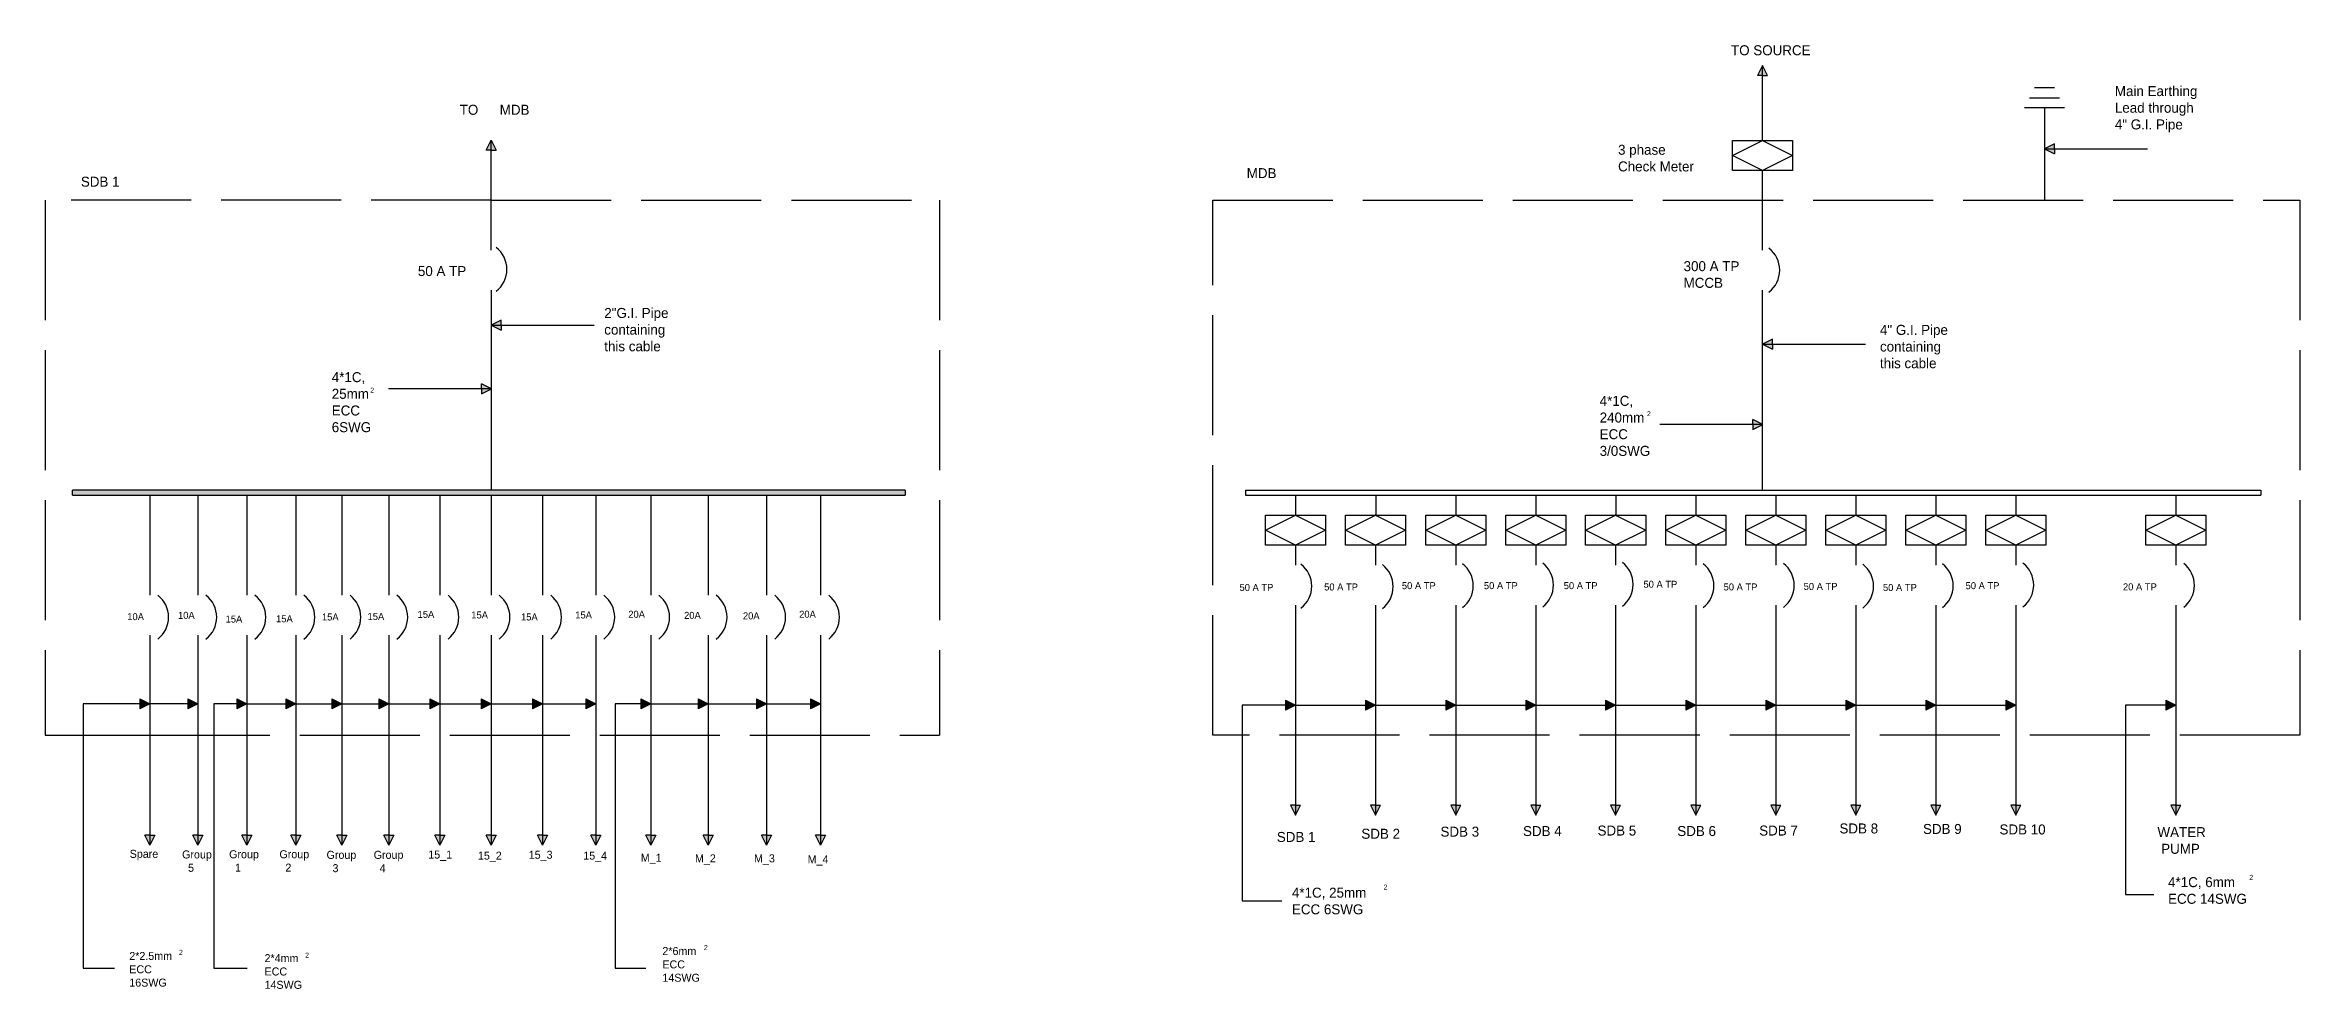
# Model space of a CAD drawing. Header units: inches. Extents: x 14 to 416, y -218 to 45.
# Drawn here: x 19.9 to 245.3, y -218.2 to -123.8 of the extents above; entities that cross this region are included whole.
import ezdxf

# ---------------------------------------------------------------- set-up
doc = ezdxf.new("R2010")
doc.units = ezdxf.units.IN
doc.header["$MEASUREMENT"] = 0
doc.linetypes.add('ACAD_ISO02W100', pattern=[15, 12, -3])

# ---------------------------------------------------------------- blocks, each defined once
blk = doc.blocks.new('Ground')
at = {"color": 7}
for p, q in [((-0.1, 0), (0.1, 0)), ((0.075, -0.05), (-0.075, -0.05)), ((-0.05, -0.1), (0.05, -0.1))]:
    blk.add_line(p, q, dxfattribs=at)

msp = doc.modelspace()

# ---------------------------------------------------------------- hatches: boundary and pattern name
at = {"true_color": 0x000000}
h = msp.add_hatch(color=18, dxfattribs=at)
h.paths.add_polyline_path([(191.61, -125.81), (191.11, -126.81), (191.61, -126.81)])
h.paths.add_polyline_path([(191.61, -125.81), (191.61, -126.81), (192.11, -126.81)])
h.paths.add_polyline_path([(220.8, -133.66), (219.8, -134.16), (219.8, -134.16), (220.8, -134.16)])
h.paths.add_polyline_path([(220.8, -134.16), (219.8, -134.16), (219.8, -134.16), (220.8, -134.66)])
h.paths.add_polyline_path([(192.62, -153.18), (191.62, -153.68), (191.62, -153.68), (192.62, -153.68)])
h.paths.add_polyline_path([(192.62, -153.68), (191.62, -153.68), (191.62, -153.68), (192.62, -154.18)])
h.paths.add_polyline_path([(190.63, -161.23), (190.63, -161.73), (191.62, -161.73), (191.62, -161.72)])
h.paths.add_polyline_path([(191.62, -161.74), (191.62, -161.73), (190.63, -161.73), (190.63, -162.23)])
h.paths.add_polyline_path([(144.94, -199.79), (144.44, -199.79), (144.94, -200.79)])
h.paths.add_polyline_path([(145.44, -199.79), (144.94, -199.79), (144.94, -200.79)])
h.paths.add_polyline_path([(152.93, -199.79), (152.43, -199.79), (152.93, -200.79)])
h.paths.add_polyline_path([(153.43, -199.79), (152.93, -199.79), (152.93, -200.79)])
h.paths.add_polyline_path([(160.94, -199.79), (160.44, -199.79), (160.94, -200.79)])
h.paths.add_polyline_path([(161.44, -199.79), (160.94, -199.79), (160.94, -200.79)])
h.paths.add_polyline_path([(168.94, -199.79), (168.44, -199.79), (168.94, -200.79)])
h.paths.add_polyline_path([(169.44, -199.79), (168.94, -199.79), (168.94, -200.79)])
h.paths.add_polyline_path([(176.93, -199.77), (176.43, -199.77), (176.93, -200.77)])
h.paths.add_polyline_path([(177.43, -199.77), (176.93, -199.77), (176.93, -200.77)])
h.paths.add_polyline_path([(184.93, -199.77), (184.43, -199.77), (184.93, -200.77)])
h.paths.add_polyline_path([(185.43, -199.77), (184.93, -199.77), (184.93, -200.77)])
h.paths.add_polyline_path([(192.94, -199.79), (192.44, -199.79), (192.94, -200.79)])
h.paths.add_polyline_path([(193.44, -199.79), (192.94, -199.79), (192.94, -200.79)])
h.paths.add_polyline_path([(200.94, -199.78), (200.44, -199.78), (200.94, -200.78)])
h.paths.add_polyline_path([(201.44, -199.78), (200.94, -199.78), (200.94, -200.78)])
h.paths.add_polyline_path([(208.94, -199.79), (208.44, -199.79), (208.94, -200.79)])
h.paths.add_polyline_path([(209.44, -199.79), (208.94, -199.79), (208.94, -200.79)])
h.paths.add_polyline_path([(216.93, -199.79), (216.43, -199.79), (216.93, -200.79)])
h.paths.add_polyline_path([(217.43, -199.79), (216.93, -199.79), (216.93, -200.79)])
h.paths.add_polyline_path([(232.94, -199.78), (232.44, -199.78), (232.94, -200.78)])
h.paths.add_polyline_path([(233.44, -199.78), (232.94, -199.78), (232.94, -200.78)])
h = msp.add_hatch(color=18, dxfattribs=at)
h.paths.add_polyline_path([(64.53, -133.29), (64.03, -134.29), (64.53, -134.29)])
h.paths.add_polyline_path([(64.53, -133.29), (64.53, -134.29), (65.03, -134.29)])
h.paths.add_polyline_path([(65.53, -151.27), (64.53, -151.77), (65.53, -151.77)])
h.paths.add_polyline_path([(65.53, -151.77), (64.53, -151.77), (65.53, -152.27)])
h.paths.add_polyline_path([(63.55, -157.64), (63.55, -158.14), (64.53, -158.14), (64.53, -158.14)])
h.paths.add_polyline_path([(64.53, -158.15), (64.53, -158.14), (63.55, -158.14), (63.55, -158.64)])
h.paths.add_polyline_path([(105.9, -168.29), (22.68, -168.29), (22.68, -168.79), (105.9, -168.79)])
h.paths.add_polyline_path([(30.89, -202.79), (30.39, -202.79), (30.39, -203.79)])
h.paths.add_polyline_path([(30.39, -202.79), (29.89, -202.79), (30.39, -203.79)])
h.paths.add_polyline_path([(35.2, -202.79), (34.7, -202.79), (35.2, -203.79)])
h.paths.add_polyline_path([(35.7, -202.79), (35.2, -202.79), (35.2, -203.79)])
h.paths.add_polyline_path([(40.1, -202.79), (39.6, -202.79), (40.1, -203.79)])
h.paths.add_polyline_path([(40.6, -202.79), (40.1, -202.79), (40.1, -203.79)])
h.paths.add_polyline_path([(45, -202.79), (44.5, -202.79), (45, -203.79)])
h.paths.add_polyline_path([(45.5, -202.79), (45, -202.79), (45, -203.79)])
h.paths.add_polyline_path([(49.6, -202.79), (49.1, -202.79), (49.6, -203.79)])
h.paths.add_polyline_path([(50.1, -202.79), (49.6, -202.79), (49.6, -203.79)])
h.paths.add_polyline_path([(54.29, -202.79), (53.79, -202.79), (54.29, -203.79)])
h.paths.add_polyline_path([(54.79, -202.79), (54.29, -202.79), (54.29, -203.79)])
h.paths.add_polyline_path([(59.4, -202.79), (58.9, -202.79), (59.4, -203.79)])
h.paths.add_polyline_path([(59.9, -202.79), (59.4, -202.79), (59.4, -203.79)])
h.paths.add_polyline_path([(64.51, -202.79), (64.01, -202.79), (64.51, -203.79)])
h.paths.add_polyline_path([(65.01, -202.79), (64.51, -202.79), (64.51, -203.79)])
h.paths.add_polyline_path([(69.66, -202.79), (69.16, -202.79), (69.66, -203.79)])
h.paths.add_polyline_path([(70.16, -202.79), (69.66, -202.79), (69.66, -203.79)])
h.paths.add_polyline_path([(74.98, -202.79), (74.48, -202.79), (74.98, -203.79)])
h.paths.add_polyline_path([(75.48, -202.79), (74.98, -202.79), (74.98, -203.79)])
h.paths.add_polyline_path([(80.47, -202.79), (79.97, -202.79), (80.47, -203.79)])
h.paths.add_polyline_path([(80.97, -202.79), (80.47, -202.79), (80.47, -203.79)])
h.paths.add_polyline_path([(86.21, -202.79), (85.71, -202.79), (86.21, -203.79)])
h.paths.add_polyline_path([(86.71, -202.79), (86.21, -202.79), (86.21, -203.79)])
h.paths.add_polyline_path([(92.06, -202.79), (91.56, -202.79), (92.06, -203.79)])
h.paths.add_polyline_path([(92.56, -202.79), (92.06, -202.79), (92.06, -203.79)])
h.paths.add_polyline_path([(97.45, -202.79), (96.95, -202.79), (97.45, -203.79)])
h.paths.add_polyline_path([(97.95, -202.79), (97.45, -202.79), (97.45, -203.79)])
for points in [[(30.39, -189.65), (29.39, -189.15), (29.39, -189.65), (29.39, -190.15)], [(35.2, -189.65), (34.2, -189.15), (34.2, -189.65), (34.2, -190.15)], [(40.1, -189.65), (39.1, -189.15), (39.1, -189.65), (39.1, -190.15)], [(45, -189.65), (44, -189.15), (44, -189.65), (44, -190.15)], [(49.6, -189.65), (48.6, -189.15), (48.6, -189.65), (48.6, -190.15)], [(54.29, -189.65), (53.29, -189.15), (53.29, -189.65), (53.29, -190.15)], [(59.4, -189.65), (58.4, -189.15), (58.4, -189.65), (58.4, -190.15)], [(64.51, -189.65), (63.51, -189.15), (63.51, -189.65), (63.51, -190.15)], [(69.66, -189.65), (68.66, -189.15), (68.66, -189.65), (68.66, -190.15)], [(74.98, -189.65), (73.98, -189.15), (73.98, -189.65), (73.98, -190.15)], [(80.47, -189.65), (79.47, -189.15), (79.47, -189.65), (79.47, -190.15)], [(86.21, -189.65), (85.21, -189.15), (85.21, -189.65), (85.21, -190.15)], [(92.06, -189.65), (91.06, -189.15), (91.06, -189.65), (91.06, -190.15)], [(97.45, -189.65), (96.45, -189.15), (96.45, -189.65), (96.45, -190.15)], [(144.94, -189.79), (143.94, -189.29), (143.94, -189.79), (143.94, -190.29)], [(152.93, -189.79), (151.93, -189.29), (151.93, -189.79), (151.93, -190.29)], [(160.94, -189.79), (159.94, -189.29), (159.94, -189.79), (159.94, -190.29)], [(168.94, -189.79), (167.94, -189.29), (167.94, -189.79), (167.94, -190.29)], [(176.93, -189.79), (175.93, -189.29), (175.93, -189.79), (175.93, -190.29)], [(184.93, -189.79), (183.93, -189.29), (183.93, -189.79), (183.93, -190.29)], [(192.94, -189.79), (191.94, -189.29), (191.94, -189.79), (191.94, -190.29)], [(200.94, -189.79), (199.94, -189.29), (199.94, -189.79), (199.94, -190.29)], [(208.94, -189.79), (207.94, -189.29), (207.94, -189.79), (207.94, -190.29)], [(216.93, -189.79), (215.93, -189.29), (215.93, -189.79), (215.93, -190.29)], [(232.94, -189.78), (231.94, -189.28), (231.94, -189.78), (231.94, -190.28)]]:
    msp.add_hatch(color=18, dxfattribs=at).paths.add_polyline_path(points)

# ---------------------------------------------------------------- linework, layer by layer
for p, q in [((191.61, -125.81), (191.11, -126.81)), ((191.61, -126.81), (191.61, -125.81)), ((192.11, -126.81), (191.61, -125.81)), ((191.61, -126.81), (191.11, -126.81)), ((191.61, -133.31), (191.61, -126.81)), ((191.61, -126.81), (192.11, -126.81)), ((219.8, -130.04), (219.8, -139.29)), ((64.03, -134.29), (64.53, -133.29)), ((64.53, -134.29), (64.03, -134.29)), ((64.53, -134.29), (64.53, -133.29)), ((64.53, -133.29), (65.03, -134.29)), ((64.53, -144.29), (64.53, -134.29)), ((64.53, -134.29), (65.03, -134.29)), ((188.61, -133.31), (194.61, -133.31)), ((188.61, -136.31), (188.61, -133.31)), ((188.61, -134.81), (191.61, -133.31)), ((191.61, -136.31), (188.61, -134.81)), ((191.61, -133.31), (194.61, -134.81)), ((194.61, -134.81), (191.61, -136.31)), ((194.61, -133.31), (194.61, -136.31)), ((220.8, -133.66), (219.8, -134.16)), ((219.8, -134.16), (220.8, -134.16)), ((219.8, -134.16), (220.8, -134.66)), ((220.8, -134.16), (220.8, -133.66)), ((220.8, -134.16), (220.8, -134.66)), ((220.8, -134.16), (230.08, -134.16)), ((194.61, -136.31), (188.61, -136.31)), ((191.62, -144.29), (191.62, -136.3)), ((64.53, -148.29), (64.53, -168.29)), ((191.62, -168.29), (191.62, -148.29)), ((65.53, -151.27), (64.53, -151.77)), ((64.53, -151.77), (65.53, -151.77)), ((64.53, -151.77), (65.53, -152.27)), ((65.53, -151.77), (65.53, -151.27)), ((65.53, -151.77), (65.53, -152.27)), ((65.53, -151.77), (74.81, -151.77)), ((192.62, -153.18), (191.62, -153.68)), ((192.62, -153.68), (192.62, -153.18)), ((191.62, -153.68), (192.62, -153.68)), ((191.62, -153.68), (192.62, -154.18)), ((192.62, -153.68), (192.62, -154.18)), ((192.62, -153.68), (201.89, -153.68)), ((63.55, -158.14), (63.55, -157.64)), ((64.55, -158.14), (63.55, -157.64)), ((63.55, -158.14), (54.27, -158.14)), ((64.55, -158.14), (63.55, -158.14)), ((63.55, -158.14), (63.55, -158.64)), ((63.55, -158.64), (64.55, -158.14)), ((190.63, -161.73), (181.36, -161.73)), ((190.63, -161.73), (190.63, -161.23)), ((191.63, -161.73), (190.63, -161.23)), ((191.63, -161.73), (190.63, -161.73)), ((190.63, -161.73), (190.63, -162.23)), ((190.63, -162.23), (191.63, -161.73)), ((105.9, -168.29), (22.68, -168.29)), ((22.68, -168.79), (22.68, -168.29)), ((22.68, -168.79), (105.9, -168.79)), ((30.39, -168.79), (30.39, -178.79)), ((35.2, -168.79), (35.2, -178.79)), ((40.1, -168.79), (40.1, -178.79)), ((45, -168.79), (45, -178.79)), ((49.6, -168.79), (49.6, -178.79)), ((54.29, -168.79), (54.29, -178.79)), ((59.4, -168.79), (59.4, -178.79)), ((64.51, -168.79), (64.51, -178.79)), ((69.66, -168.79), (69.66, -178.79)), ((74.98, -168.79), (74.98, -178.79)), ((80.47, -168.79), (80.47, -178.79)), ((86.21, -168.79), (86.21, -178.79)), ((92.06, -168.79), (92.06, -178.79)), ((97.45, -168.79), (97.45, -178.79)), ((105.9, -168.29), (105.9, -168.79)), ((139.94, -168.29), (241.43, -168.29)), ((139.94, -168.29), (139.94, -168.79)), ((139.94, -168.79), (241.43, -168.79)), ((139.94, -168.79), (141.94, -168.79)), ((141.94, -168.79), (144.94, -168.79)), ((144.94, -168.79), (152.94, -168.79)), ((144.94, -168.79), (144.94, -170.79)), ((152.94, -168.79), (160.94, -168.79)), ((152.94, -168.79), (152.94, -170.79)), ((160.94, -168.79), (168.94, -168.79)), ((160.94, -168.79), (160.94, -170.79)), ((168.94, -168.79), (176.94, -168.79)), ((168.94, -168.79), (168.94, -170.79)), ((176.94, -168.79), (184.94, -168.79)), ((176.94, -168.79), (176.94, -170.77)), ((184.94, -168.79), (192.94, -168.79)), ((184.94, -168.79), (184.94, -170.77)), ((192.94, -168.79), (200.94, -168.79)), ((192.94, -168.79), (192.94, -170.79)), ((200.94, -168.79), (208.94, -168.79)), ((200.94, -168.79), (200.94, -170.78)), ((208.94, -168.79), (216.94, -168.79)), ((208.94, -168.79), (208.94, -170.79)), ((216.94, -168.79), (224.94, -168.79)), ((216.94, -168.79), (216.94, -170.79)), ((224.94, -168.79), (232.94, -168.79)), ((232.94, -168.79), (240.94, -168.79)), ((232.94, -168.79), (232.94, -170.78)), ((240.94, -168.79), (241.43, -168.79)), ((241.43, -168.29), (241.43, -168.79)), ((141.94, -170.79), (147.94, -170.79)), ((141.94, -173.79), (141.94, -170.79)), ((141.94, -172.29), (144.94, -170.79)), ((144.94, -170.79), (147.94, -172.29)), ((147.94, -170.79), (147.94, -173.79)), ((149.93, -170.79), (155.93, -170.79)), ((149.93, -173.79), (149.93, -170.79)), ((149.93, -172.29), (152.93, -170.79)), ((152.93, -170.79), (155.93, -172.29)), ((155.93, -170.79), (155.93, -173.79)), ((157.94, -170.79), (163.94, -170.79)), ((157.94, -173.79), (157.94, -170.79)), ((157.94, -172.29), (160.94, -170.79)), ((160.94, -170.79), (163.94, -172.29)), ((163.94, -170.79), (163.94, -173.79)), ((165.94, -170.79), (171.94, -170.79)), ((165.94, -173.79), (165.94, -170.79)), ((165.94, -172.29), (168.94, -170.79)), ((168.94, -170.79), (171.94, -172.29)), ((171.94, -170.79), (171.94, -173.79)), ((173.93, -170.77), (179.93, -170.77)), ((173.93, -173.77), (173.93, -170.77)), ((173.93, -172.27), (176.93, -170.77)), ((176.93, -170.77), (179.93, -172.27)), ((179.93, -170.77), (179.93, -173.77)), ((181.93, -170.77), (187.93, -170.77)), ((181.93, -173.77), (181.93, -170.77)), ((181.93, -172.27), (184.93, -170.77)), ((184.93, -170.77), (187.93, -172.27)), ((187.93, -170.77), (187.93, -173.77)), ((189.94, -170.79), (195.94, -170.79)), ((189.94, -173.79), (189.94, -170.79)), ((189.94, -172.29), (192.94, -170.79)), ((192.94, -170.79), (195.94, -172.29)), ((195.94, -170.79), (195.94, -173.79)), ((197.94, -170.78), (203.94, -170.78)), ((197.94, -173.78), (197.94, -170.78)), ((197.94, -172.28), (200.94, -170.78)), ((200.94, -170.78), (203.94, -172.28)), ((203.94, -170.78), (203.94, -173.78)), ((205.94, -170.79), (211.94, -170.79)), ((205.94, -173.79), (205.94, -170.79)), ((205.94, -172.29), (208.94, -170.79)), ((208.94, -170.79), (211.94, -172.29)), ((211.94, -170.79), (211.94, -173.79)), ((213.93, -170.79), (219.93, -170.79)), ((213.93, -173.79), (213.93, -170.79)), ((213.93, -172.29), (216.93, -170.79)), ((216.93, -170.79), (219.93, -172.29)), ((219.93, -170.79), (219.93, -173.79)), ((229.94, -170.78), (235.94, -170.78)), ((229.94, -173.78), (229.94, -170.78)), ((229.94, -172.28), (232.94, -170.78)), ((232.94, -170.78), (235.94, -172.28)), ((235.94, -170.78), (235.94, -173.78)), ((144.94, -173.79), (141.94, -172.29)), ((147.94, -172.29), (144.94, -173.79)), ((152.93, -173.79), (149.93, -172.29)), ((155.93, -172.29), (152.93, -173.79)), ((160.94, -173.79), (157.94, -172.29)), ((163.94, -172.29), (160.94, -173.79)), ((168.94, -173.79), (165.94, -172.29)), ((171.94, -172.29), (168.94, -173.79)), ((176.93, -173.77), (173.93, -172.27)), ((179.93, -172.27), (176.93, -173.77)), ((184.93, -173.77), (181.93, -172.27)), ((187.93, -172.27), (184.93, -173.77)), ((192.94, -173.79), (189.94, -172.29)), ((195.94, -172.29), (192.94, -173.79)), ((200.94, -173.78), (197.94, -172.28)), ((203.94, -172.28), (200.94, -173.78)), ((208.94, -173.79), (205.94, -172.29)), ((211.94, -172.29), (208.94, -173.79)), ((216.93, -173.79), (213.93, -172.29)), ((219.93, -172.29), (216.93, -173.79)), ((232.94, -173.78), (229.94, -172.28)), ((235.94, -172.28), (232.94, -173.78)), ((147.94, -173.79), (141.94, -173.79)), ((144.94, -173.79), (144.94, -175.79)), ((155.93, -173.79), (149.93, -173.79)), ((152.93, -173.79), (152.93, -175.79)), ((163.94, -173.79), (157.94, -173.79)), ((160.94, -173.79), (160.94, -175.79)), ((171.94, -173.79), (165.94, -173.79)), ((168.94, -173.79), (168.94, -175.79)), ((179.93, -173.77), (173.93, -173.77)), ((176.93, -173.77), (176.93, -175.77)), ((187.93, -173.77), (181.93, -173.77)), ((184.93, -173.77), (184.93, -175.77)), ((195.94, -173.79), (189.94, -173.79)), ((192.94, -173.79), (192.94, -175.79)), ((203.94, -173.78), (197.94, -173.78)), ((200.94, -173.78), (200.94, -175.78)), ((211.94, -173.79), (205.94, -173.79)), ((208.94, -173.79), (208.94, -175.79)), ((219.93, -173.79), (213.93, -173.79)), ((216.93, -173.79), (216.93, -175.79)), ((235.94, -173.78), (229.94, -173.78)), ((232.94, -173.78), (232.94, -175.78)), ((144.94, -179.79), (144.94, -199.79)), ((152.93, -179.79), (152.93, -199.79)), ((160.94, -179.79), (160.94, -199.79)), ((168.94, -179.79), (168.94, -199.79)), ((176.93, -179.77), (176.93, -199.77)), ((184.93, -179.77), (184.93, -199.77)), ((192.94, -179.79), (192.94, -199.79)), ((200.94, -179.78), (200.94, -199.78)), ((208.94, -179.79), (208.94, -199.79)), ((216.93, -179.79), (216.93, -199.79)), ((232.94, -179.78), (232.94, -199.78)), ((30.39, -182.79), (30.39, -202.79)), ((35.2, -182.79), (35.2, -202.79)), ((40.1, -182.79), (40.1, -202.79)), ((45, -182.79), (45, -202.79)), ((49.6, -182.79), (49.6, -202.79)), ((54.29, -182.79), (54.29, -202.79)), ((59.4, -182.79), (59.4, -202.79)), ((64.51, -182.79), (64.51, -202.79)), ((69.66, -182.79), (69.66, -202.79)), ((74.98, -182.79), (74.98, -202.79)), ((80.47, -182.79), (80.47, -202.79)), ((86.21, -182.79), (86.21, -202.79)), ((92.06, -182.79), (92.06, -202.79)), ((97.45, -182.79), (97.45, -202.79)), ((29.39, -189.15), (30.39, -189.65)), ((29.39, -189.15), (29.39, -189.65)), ((34.2, -189.15), (35.2, -189.65)), ((34.2, -189.15), (34.2, -189.65)), ((39.1, -189.15), (40.1, -189.65)), ((39.1, -189.15), (39.1, -189.65)), ((44, -189.15), (45, -189.65)), ((44, -189.15), (44, -189.65)), ((48.6, -189.15), (49.6, -189.65)), ((48.6, -189.15), (48.6, -189.65)), ((53.29, -189.15), (54.29, -189.65)), ((53.29, -189.15), (53.29, -189.65)), ((58.4, -189.15), (59.4, -189.65)), ((58.4, -189.15), (58.4, -189.65)), ((63.51, -189.15), (64.51, -189.65)), ((63.51, -189.15), (63.51, -189.65)), ((68.66, -189.15), (69.66, -189.65)), ((68.66, -189.15), (68.66, -189.65)), ((73.98, -189.15), (74.98, -189.65)), ((73.98, -189.15), (73.98, -189.65)), ((79.47, -189.15), (80.47, -189.65)), ((79.47, -189.15), (79.47, -189.65)), ((85.21, -189.15), (86.21, -189.65)), ((85.21, -189.15), (85.21, -189.65)), ((91.06, -189.15), (92.06, -189.65)), ((91.06, -189.15), (91.06, -189.65)), ((96.45, -189.15), (97.45, -189.65)), ((96.45, -189.15), (96.45, -189.65)), ((143.94, -189.29), (144.94, -189.79)), ((143.94, -189.29), (143.94, -189.79)), ((151.93, -189.29), (152.93, -189.79)), ((151.93, -189.29), (151.93, -189.79)), ((159.94, -189.29), (160.94, -189.79)), ((159.94, -189.29), (159.94, -189.79)), ((167.94, -189.29), (168.94, -189.79)), ((167.94, -189.29), (167.94, -189.79)), ((175.93, -189.29), (176.93, -189.79)), ((175.93, -189.29), (175.93, -189.79)), ((183.93, -189.29), (184.93, -189.79)), ((183.93, -189.29), (183.93, -189.79)), ((191.94, -189.29), (192.94, -189.79)), ((191.94, -189.29), (191.94, -189.79)), ((199.94, -189.29), (200.94, -189.79)), ((199.94, -189.29), (199.94, -189.79)), ((207.94, -189.29), (208.94, -189.79)), ((207.94, -189.29), (207.94, -189.79)), ((215.93, -189.29), (216.93, -189.79)), ((215.93, -189.29), (215.93, -189.79)), ((231.94, -189.28), (232.94, -189.78)), ((231.94, -189.28), (231.94, -189.78)), ((23.75, -189.65), (23.75, -216.07)), ((30.39, -189.65), (29.39, -190.15)), ((29.39, -189.65), (29.39, -190.15)), ((35.2, -189.65), (34.2, -190.15)), ((34.2, -189.65), (34.2, -190.15)), ((40.1, -189.65), (36.81, -189.65)), ((36.81, -189.65), (36.81, -216.07)), ((40.1, -189.65), (39.1, -190.15)), ((39.1, -189.65), (39.1, -190.15)), ((40.1, -189.65), (74.98, -189.65)), ((45, -189.65), (44, -190.15)), ((44, -189.65), (44, -190.15)), ((49.6, -189.65), (48.6, -190.15)), ((48.6, -189.65), (48.6, -190.15)), ((54.29, -189.65), (53.29, -190.15)), ((53.29, -189.65), (53.29, -190.15)), ((59.4, -189.65), (58.4, -190.15)), ((58.4, -189.65), (58.4, -190.15)), ((64.51, -189.65), (63.51, -190.15)), ((63.51, -189.65), (63.51, -190.15)), ((69.66, -189.65), (68.66, -190.15)), ((68.66, -189.65), (68.66, -190.15)), ((74.98, -189.65), (73.98, -190.15)), ((73.98, -189.65), (73.98, -190.15)), ((80.47, -189.65), (76.91, -189.65)), ((76.91, -189.65), (76.91, -216.07)), ((80.47, -189.65), (79.47, -190.15)), ((79.47, -189.65), (79.47, -190.15)), ((80.47, -189.65), (97.45, -189.65)), ((86.21, -189.65), (85.21, -190.15)), ((85.21, -189.65), (85.21, -190.15)), ((92.06, -189.65), (91.06, -190.15)), ((91.06, -189.65), (91.06, -190.15)), ((97.45, -189.65), (96.45, -190.15)), ((96.45, -189.65), (96.45, -190.15)), ((144.94, -189.79), (139.6, -189.79)), ((139.6, -189.79), (139.6, -209.34)), ((144.94, -189.79), (143.94, -189.79)), ((144.94, -189.79), (143.94, -190.29)), ((143.94, -189.79), (143.94, -190.29)), ((144.94, -189.79), (216.93, -189.79)), ((152.93, -189.79), (151.93, -189.79)), ((152.93, -189.79), (151.93, -190.29)), ((151.93, -189.79), (151.93, -190.29)), ((160.94, -189.79), (159.94, -189.79)), ((160.94, -189.79), (159.94, -190.29)), ((159.94, -189.79), (159.94, -190.29)), ((168.94, -189.79), (167.94, -189.79)), ((168.94, -189.79), (167.94, -190.29)), ((167.94, -189.79), (167.94, -190.29)), ((176.93, -189.79), (175.93, -189.79)), ((176.93, -189.79), (175.93, -190.29)), ((175.93, -189.79), (175.93, -190.29)), ((184.93, -189.79), (183.93, -189.79)), ((184.93, -189.79), (183.93, -190.29)), ((183.93, -189.79), (183.93, -190.29)), ((192.94, -189.79), (191.94, -189.79)), ((192.94, -189.79), (191.94, -190.29)), ((191.94, -189.79), (191.94, -190.29)), ((192.94, -189.79), (192.94, -189.79)), ((192.94, -189.79), (192.94, -189.79)), ((200.94, -189.79), (199.94, -189.79)), ((200.94, -189.79), (199.94, -190.29)), ((199.94, -189.79), (199.94, -190.29)), ((208.94, -189.79), (207.94, -189.79)), ((208.94, -189.79), (207.94, -190.29)), ((207.94, -189.79), (207.94, -190.29)), ((216.93, -189.79), (215.93, -189.79)), ((216.93, -189.79), (215.93, -190.29)), ((215.93, -189.79), (215.93, -190.29)), ((232.94, -189.78), (227.91, -189.78)), ((227.91, -189.78), (227.91, -208.71)), ((232.94, -189.78), (231.94, -189.78)), ((232.94, -189.78), (231.94, -190.28)), ((231.94, -189.78), (231.94, -190.28)), ((144.94, -199.79), (144.44, -199.79)), ((144.44, -199.79), (144.94, -200.79)), ((144.94, -199.79), (145.44, -199.79)), ((144.94, -199.79), (144.94, -200.79)), ((144.94, -200.79), (145.44, -199.79)), ((152.93, -199.79), (152.43, -199.79)), ((152.43, -199.79), (152.93, -200.79)), ((152.93, -199.79), (153.43, -199.79)), ((152.93, -199.79), (152.93, -200.79)), ((152.93, -200.79), (153.43, -199.79)), ((160.94, -199.79), (160.44, -199.79)), ((160.94, -199.79), (160.44, -199.79)), ((160.44, -199.79), (160.94, -200.79)), ((160.94, -199.79), (161.44, -199.79)), ((160.94, -199.79), (161.44, -199.79)), ((160.94, -199.79), (160.94, -200.79)), ((160.94, -200.79), (161.44, -199.79)), ((168.94, -199.79), (168.44, -199.79)), ((168.44, -199.79), (168.94, -200.79)), ((168.94, -199.79), (169.44, -199.79)), ((168.94, -199.79), (168.94, -200.79)), ((168.94, -200.79), (169.44, -199.79)), ((176.93, -199.77), (176.43, -199.77)), ((176.43, -199.77), (176.93, -200.77)), ((176.93, -199.77), (177.43, -199.77)), ((176.93, -199.77), (176.93, -200.77)), ((176.93, -200.77), (177.43, -199.77)), ((184.93, -199.77), (184.43, -199.77)), ((184.43, -199.77), (184.93, -200.77)), ((184.93, -199.77), (185.43, -199.77)), ((184.93, -199.77), (184.93, -200.77)), ((184.93, -200.77), (185.43, -199.77)), ((192.94, -199.79), (192.44, -199.79)), ((192.44, -199.79), (192.94, -200.79)), ((192.94, -199.79), (193.44, -199.79)), ((192.94, -199.79), (192.94, -200.79)), ((192.94, -200.79), (193.44, -199.79)), ((200.94, -199.78), (200.44, -199.78)), ((200.44, -199.78), (200.94, -200.78)), ((200.94, -199.78), (201.44, -199.78)), ((200.94, -199.78), (200.94, -200.78)), ((200.94, -200.78), (201.44, -199.78)), ((208.94, -199.79), (208.44, -199.79)), ((208.44, -199.79), (208.94, -200.79)), ((208.94, -199.79), (209.44, -199.79)), ((208.94, -199.79), (208.94, -200.79)), ((208.94, -200.79), (209.44, -199.79)), ((216.93, -199.79), (216.43, -199.79)), ((216.43, -199.79), (216.93, -200.79)), ((216.93, -199.79), (217.43, -199.79)), ((216.93, -199.79), (216.93, -200.79)), ((216.93, -200.79), (217.43, -199.79)), ((232.94, -199.78), (232.44, -199.78)), ((232.44, -199.78), (232.94, -200.78)), ((232.94, -199.78), (233.44, -199.78)), ((232.94, -199.78), (232.94, -200.78)), ((232.94, -200.78), (233.44, -199.78)), ((30.39, -202.79), (29.89, -202.79)), ((30.39, -203.79), (29.89, -202.79)), ((30.39, -202.79), (30.89, -202.79)), ((30.39, -202.79), (30.39, -203.79)), ((30.89, -202.79), (30.39, -203.79)), ((35.2, -202.79), (34.7, -202.79)), ((35.2, -203.79), (34.7, -202.79)), ((35.2, -202.79), (35.7, -202.79)), ((35.2, -202.79), (35.2, -203.79)), ((35.7, -202.79), (35.2, -203.79)), ((40.1, -202.79), (39.6, -202.79)), ((40.1, -203.79), (39.6, -202.79)), ((40.1, -202.79), (40.6, -202.79)), ((40.1, -202.79), (40.1, -203.79)), ((40.6, -202.79), (40.1, -203.79)), ((45, -202.79), (44.5, -202.79)), ((45, -203.79), (44.5, -202.79)), ((45, -202.79), (45.5, -202.79)), ((45, -202.79), (45, -203.79)), ((45.5, -202.79), (45, -203.79)), ((49.6, -202.79), (49.1, -202.79)), ((49.6, -203.79), (49.1, -202.79)), ((49.6, -202.79), (50.1, -202.79)), ((49.6, -202.79), (49.6, -203.79)), ((50.1, -202.79), (49.6, -203.79)), ((54.29, -202.79), (53.79, -202.79)), ((54.29, -203.79), (53.79, -202.79)), ((54.29, -202.79), (54.79, -202.79)), ((54.29, -202.79), (54.29, -203.79)), ((54.79, -202.79), (54.29, -203.79)), ((59.4, -202.79), (58.9, -202.79)), ((59.4, -203.79), (58.9, -202.79)), ((59.4, -202.79), (59.9, -202.79)), ((59.4, -202.79), (59.4, -203.79)), ((59.9, -202.79), (59.4, -203.79)), ((64.51, -202.79), (64.01, -202.79)), ((64.51, -203.79), (64.01, -202.79)), ((64.51, -202.79), (65.01, -202.79)), ((64.51, -202.79), (64.51, -203.79)), ((65.01, -202.79), (64.51, -203.79)), ((69.66, -202.79), (69.16, -202.79)), ((69.66, -203.79), (69.16, -202.79)), ((69.66, -202.79), (70.16, -202.79)), ((69.66, -202.79), (69.66, -203.79)), ((70.16, -202.79), (69.66, -203.79)), ((74.98, -202.79), (74.48, -202.79)), ((74.98, -203.79), (74.48, -202.79)), ((74.98, -202.79), (75.48, -202.79)), ((74.98, -202.79), (74.98, -203.79)), ((75.48, -202.79), (74.98, -203.79)), ((80.47, -202.79), (79.97, -202.79)), ((80.47, -203.79), (79.97, -202.79)), ((80.47, -202.79), (80.97, -202.79)), ((80.47, -202.79), (80.47, -203.79)), ((80.97, -202.79), (80.47, -203.79)), ((86.21, -202.79), (85.71, -202.79)), ((86.21, -203.79), (85.71, -202.79)), ((86.21, -202.79), (86.71, -202.79)), ((86.21, -202.79), (86.21, -203.79)), ((86.71, -202.79), (86.21, -203.79)), ((92.06, -202.79), (91.56, -202.79)), ((92.06, -203.79), (91.56, -202.79)), ((92.06, -202.79), (92.56, -202.79)), ((92.06, -202.79), (92.06, -203.79)), ((92.56, -202.79), (92.06, -203.79)), ((97.45, -202.79), (96.95, -202.79)), ((97.45, -203.79), (96.95, -202.79)), ((97.45, -202.79), (97.95, -202.79)), ((97.45, -202.79), (97.45, -203.79)), ((97.95, -202.79), (97.45, -203.79)), ((139.6, -209.34), (143.55, -209.34)), ((227.91, -208.71), (230.73, -208.71)), ((36.81, -216.07), (40.13, -216.07)), ((76.91, -216.07), (79.97, -216.07))]:
    msp.add_line(p, q)
at = {"linetype": 'ACAD_ISO02W100'}
for p, q in [((64.53, -139.29), (19.93, -139.29)), ((19.93, -139.29), (19.93, -192.79)), ((64.53, -139.29), (109.35, -139.29)), ((109.35, -139.29), (109.35, -192.79)), ((136.66, -139.29), (245.33, -139.29)), ((136.66, -192.79), (136.66, -139.29)), ((245.33, -139.29), (245.33, -192.79)), ((35.2, -189.65), (23.75, -189.65)), ((19.93, -192.79), (30.39, -192.79)), ((30.39, -192.79), (109.35, -192.79)), ((245.33, -192.79), (136.66, -192.79)), ((23.75, -216.07), (26.87, -216.07))]:
    msp.add_line(p, q, dxfattribs=at)
for centre in [(63.33, -146.2), (190.56, -146.28), (143.78, -177.88), (151.92, -177.92), (159.93, -177.84), (167.94, -177.77), (175.91, -177.7), (183.98, -177.84), (192.01, -177.81), (199.94, -177.88), (207.9, -177.84), (215.95, -177.77), (232.02, -177.8), (29.51, -180.98), (34.32, -180.98), (39.22, -180.98), (44.12, -180.98), (48.72, -180.98), (53.41, -180.98), (58.52, -180.98), (63.63, -180.98), (68.78, -180.98), (74.1, -180.98), (79.59, -180.98), (85.33, -180.98), (91.18, -180.98), (96.57, -180.98)]:
    msp.add_arc(centre, 2.77, 307.7189, 52.2811)
for p in [(191.61, -133.31), (191.61, -136.31), (144.94, -170.79), (144.94, -170.79), (152.93, -170.79), (152.94, -170.79), (160.94, -170.79), (160.94, -170.79), (168.94, -170.79), (168.94, -170.79), (176.93, -170.77), (184.93, -170.77), (192.94, -170.79), (192.94, -170.79), (200.94, -170.78), (208.94, -170.79), (208.94, -170.79), (216.93, -170.79), (232.94, -170.78), (144.94, -173.79), (152.93, -173.79), (160.94, -173.79), (168.94, -173.79), (176.93, -173.77), (184.93, -173.77), (192.94, -173.79), (200.94, -173.78), (208.94, -173.79), (216.93, -173.79), (232.94, -173.78), (29.39, -189.65), (34.2, -189.65), (39.1, -189.65), (44, -189.65), (48.6, -189.65), (53.29, -189.65), (58.4, -189.65), (63.51, -189.65), (68.66, -189.65), (73.98, -189.65), (79.47, -189.65), (85.21, -189.65), (91.06, -189.65), (96.45, -189.65), (143.94, -189.79), (151.93, -189.79), (159.94, -189.79), (167.94, -189.79), (175.93, -189.79), (183.93, -189.79), (191.94, -189.79), (199.94, -189.79), (207.94, -189.79), (215.93, -189.79), (231.94, -189.78)]:
    msp.add_point(p)

# ---------------------------------------------------------------- block references
at = {"xscale": 20, "yscale": 20, "zscale": 20, "rotation": 180}
msp.add_blockref('Ground', (219.8, -130.04), dxfattribs=at)

# ---------------------------------------------------------------- texts
at = {"attachment_point": 1}
for s, insert, char_height, width in [('TO SOURCE', (188.46, -123.79), 1, 13.486), ('Main Earthing\\PLead through\\P4" G.I. Pipe', (226.83, -127.87), 1, 12.5543), ('TO ^IMDB', (61.38, -129.74), 1, 7.4289), ('3 phase\\PCheck Meter', (177.17, -133.74), 1, 11.4286), ('SDB 1', (23.51, -136.93), 1, 7.4289), ('MDB', (140.05, -136.08), 1, 7.4289), ('50 A TP', (57.2, -145.87), 1, 7.4289), ('300 A TP\\PMCCB', (183.72, -145.38), 1, 7.4289), ('2"G.I. Pipe\\Pcontaining\\Pthis cable', (75.83, -150.06), 1, 12.5783), ('4" G.I. Pipe\\Pcontaining\\Pthis cable', (203.35, -151.75), 1, 13.7014), ('4*1C,\\P25mm\\PECC\\P6SWG', (48.59, -156.48), 1, 12.5783), ('{\\H0.5x;2}', (52.44, -158.03), 1, 1.9675), ('4*1C,\\P240mm\\PECC\\P3/0SWG', (175.33, -158.85), 1, 12.5783), ('{\\H0.5x;2}', (180.06, -160.38), 1, 1.9675), ('50 A TP', (139.33, -177.66), 0.7, 7.4289), ('50 A TP', (147.79, -177.61), 0.7, 7.4289), ('50 A TP', (155.56, -177.48), 0.7, 7.4289), ('50 A TP', (163.76, -177.48), 0.7, 7.4289), ('50 A TP', (171.74, -177.48), 0.7, 7.4289), ('50 A TP', (179.71, -177.34), 0.7, 7.4289), ('50 A TP', (187.72, -177.61), 0.7, 7.4289), ('50 A TP', (195.72, -177.56), 0.7, 7.4289), ('50 A TP', (203.65, -177.67), 0.7, 7.4289), ('50 A TP', (211.91, -177.48), 0.7, 7.4289), ('20 A TP', (227.64, -177.6), 0.7, 7.4289), ('10A', (28.15, -180.58), 0.7, 3.7446), ('10A', (33.22, -180.45), 0.7, 3.7446), ('15A', (37.98, -180.82), 0.7, 3.7446), ('15A', (43.02, -180.79), 0.7, 3.7446), ('15A', (47.61, -180.61), 0.7, 3.7446), ('15A', (52.17, -180.56), 0.7, 3.7446), ('15A', (57.17, -180.35), 0.7, 3.7446), ('15A', (62.54, -180.41), 0.7, 3.7446), ('15A', (67.51, -180.61), 0.7, 3.7446), ('15A', (72.93, -180.41), 0.7, 3.7446), ('20A', (78.23, -180.34), 0.7, 3.7446), ('20A', (83.81, -180.45), 0.7, 3.7446), ('20A', (89.69, -180.5), 0.7, 3.7446), ('20A', (95.31, -180.34), 0.7, 3.7446), ('SDB 1', (143.06, -202.46), 1, 7.4289), ('SDB 2', (151.51, -202.14), 1, 7.4289), ('SDB 3', (159.42, -201.93), 1, 7.4289), ('SDB 4', (167.67, -201.87), 1, 7.4289), ('SDB 5', (175.12, -201.82), 1, 7.4289), ('SDB 6', (183.09, -201.87), 1, 7.4289), ('SDB 7', (191.28, -201.82), 1, 7.4289), ('SDB 8', (199.3, -201.61), 1, 7.4289), ('SDB 9', (207.65, -201.66), 1, 7.4289), ('SDB 10', (215.3, -201.71), 1, 7.4289), ('WATER\\P PUMP', (231.09, -201.98), 1, 7.4289), ('Spare', (28.39, -204.25), 0.8, 9.765), ('Group\\P  5', (33.63, -204.31), 0.8, 9.765), ('Group\\P  1', (38.33, -204.29), 0.8, 9.765), ('Group\\P  2', (43.36, -204.29), 0.8, 9.765), ('Group\\P  3', (48.07, -204.35), 0.8, 9.765), ('Group\\P  4', (52.78, -204.35), 0.8, 9.765), ('15_1', (58.24, -204.32), 0.8, 3.4083), ('15_2', (63.2, -204.43), 0.8, 3.4083), ('15_3', (68.28, -204.34), 0.8, 3.4083), ('15_4', (73.73, -204.43), 0.8, 3.4083), ('M_1', (79.48, -204.64), 0.8, 3.4083), ('M_2', (84.9, -204.7), 0.8, 3.4083), ('M_3', (90.8, -204.7), 0.8, 3.4083), ('M_4', (96.16, -204.79), 0.8, 3.4083), ('4*1C, 6mm\\PECC 14SWG', (232.15, -206.98), 1, 12.5783), ('{\\H0.5x;2}', (240.27, -206.75), 1, 1.9675), ('4*1C, 25mm\\PECC 6SWG', (144.57, -208.03), 1, 12.5783), ('{\\H0.5x;2}', (153.73, -207.73), 1, 1.9675), ('\\pi-2.4,l2.4,t2.4;2*6mm\\PECC\\P14SWG', (81.64, -213.97), 0.8, 8.2551), ('{\\H0.5x;2}', (85.79, -213.77), 1, 1.9675), ('\\pi-2.4,l2.4,t2.4;2*2.5mm\\PECC\\P16SWG', (28.35, -214.46), 0.8, 8.2551), ('{\\H0.5x;2}', (33.32, -214.25), 1, 1.9675), ('\\pi-2.4,l2.4,t2.4;2*4mm\\PECC\\P14SWG', (41.87, -214.68), 0.8, 8.2551), ('{\\H0.5x;2}', (45.93, -214.53), 1, 1.9675)]:
    msp.add_mtext(s, dxfattribs=dict(at, insert=insert, char_height=char_height, width=width))

doc.saveas('drawing.dxf')
